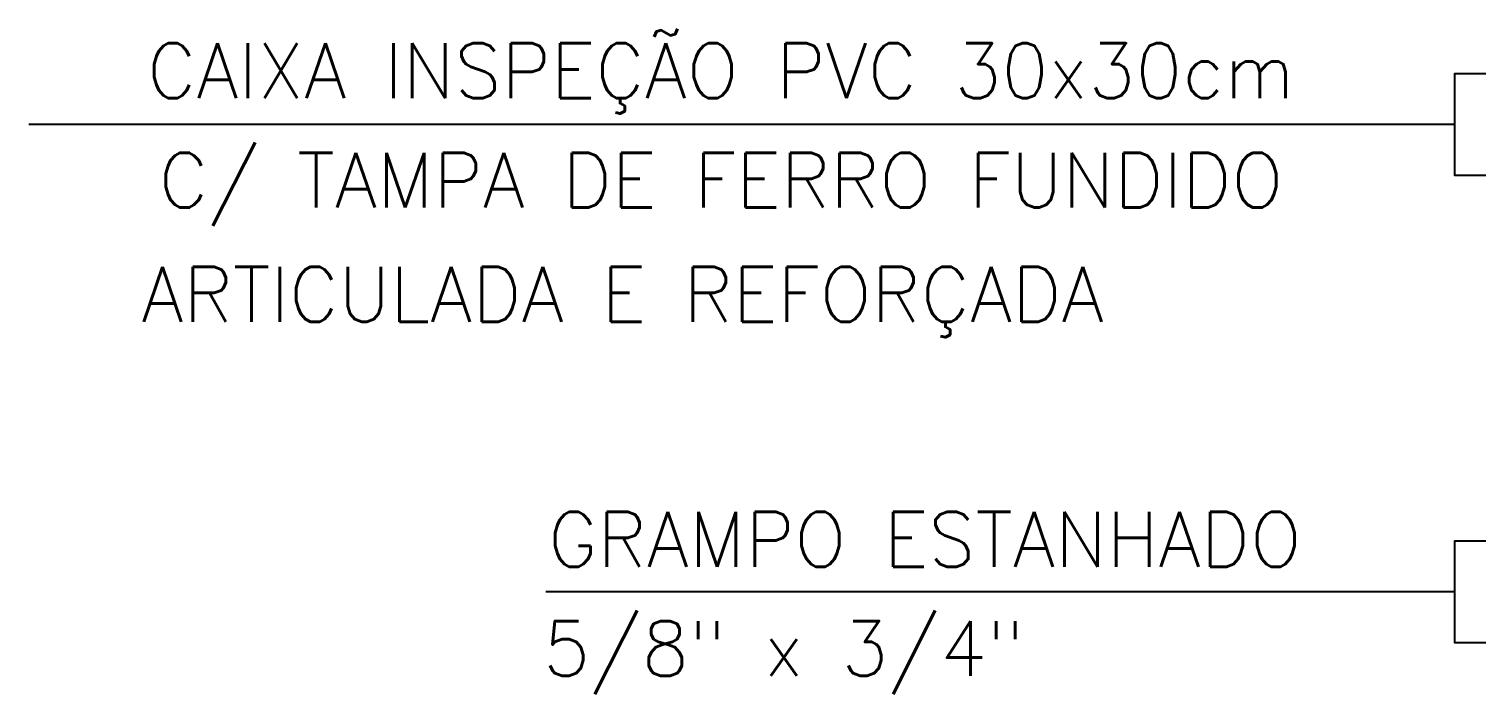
# Model space of a CAD drawing. Extents: x -1836 to 8857, y -4220 to 3051.
# Drawn here: x 6934.8 to 7265, y 399.8 to 551.7 of the extents above; entities that cross this region are included whole.
import ezdxf
from ezdxf.enums import TextEntityAlignment as Align

# ---------------------------------------------------------------- set-up
doc = ezdxf.new("R2010")
doc.units = 0
doc.header["$MEASUREMENT"] = 0
doc.layers.add('15', color=1, linetype='CONTINUOUS')
doc.layers.add('25', color=2, linetype='CONTINUOUS')
doc.styles.add('25CL', font='ROMANS.shx', dxfattribs={"height": 2.5})

msp = doc.modelspace()

# ---------------------------------------------------------------- linework, layer by layer
at = {"layer": '15', "color": 1}
for p, q in [((7260.09, 529.82), (6934.75, 529.82)), ((7260.09, 423.13), (7052.68, 423.13))]:
    msp.add_line(p, q, dxfattribs=at)
at = {"layer": '25'}
for points in [[(7368.14, 529.83, 0.414214), (7356.55, 541.42), (7260.09, 541.42), (7260.09, 518.23), (7356.55, 518.23, 0.414214), (7368.14, 529.81)], [(7368.14, 423.14, 0.414214), (7356.55, 434.73), (7260.09, 434.73), (7260.09, 411.54), (7356.55, 411.54, 0.414214), (7368.14, 423.12)]]:
    msp.add_lwpolyline(points, format="xyb", dxfattribs=at)

# ---------------------------------------------------------------- texts
at = {"layer": '25', "style": '25CL'}
for s, p in [('CAIXA INSPEÇÃO PVC 30x30cm', (7092.68, 535.88)), ('C/ TAMPA DE FERRO FUNDIDO', (7092.68, 510.88)), ('ARTICULADA E REFORÇADA', (7070.22, 484.82))]:
    msp.add_text(s, height=12.5, dxfattribs=at).set_placement(p, align=Align.CENTER)
for s, p in [('GRAMPO ESTANHADO', (7053.23, 428.89)), ('5/8" x 3/4"', (7052.12, 403.97))]:
    msp.add_text(s, height=12.5, dxfattribs=at).set_placement(p)

doc.saveas('drawing.dxf')
